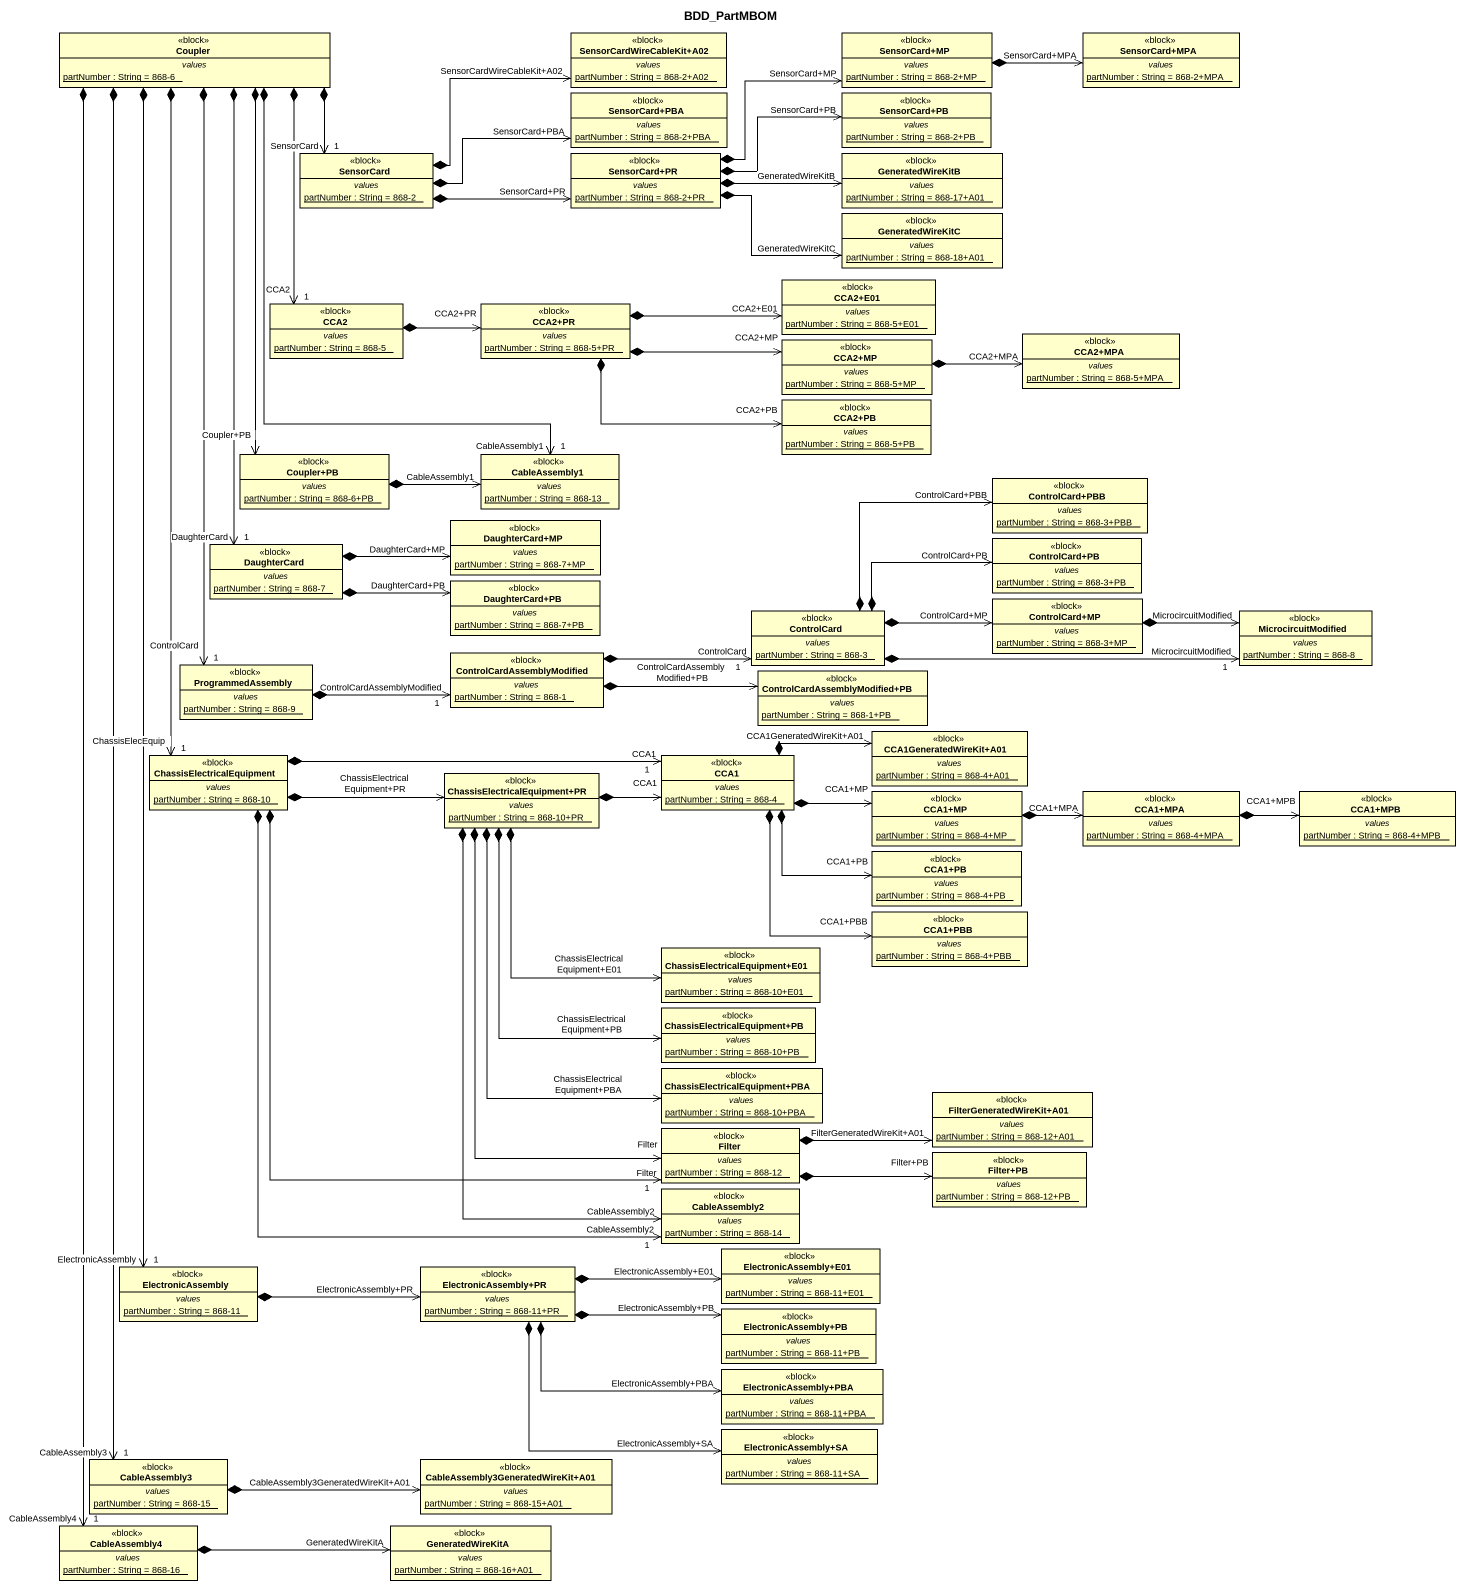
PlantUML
@startuml
title BDD_PartMBOM
hide circle
hide empty members
class Coupler <<block>> {
  -- values --
  {static} partNumber : String = 868-6
}
class "SensorCardWireCableKit+A02" as SensorCardWireCableKit_A02 <<block>> {
  -- values --
  {static} partNumber : String = 868-2+A02
}
class "SensorCard+MP" as SensorCard_MP <<block>> {
  -- values --
  {static} partNumber : String = 868-2+MP
}
class "SensorCard+MPA" as SensorCard_MPA <<block>> {
  -- values --
  {static} partNumber : String = 868-2+MPA
}
class "SensorCard+PBA" as SensorCard_PBA <<block>> {
  -- values --
  {static} partNumber : String = 868-2+PBA
}
class "SensorCard+PB" as SensorCard_PB <<block>> {
  -- values --
  {static} partNumber : String = 868-2+PB
}
class SensorCard <<block>> {
  -- values --
  {static} partNumber : String = 868-2
}
class "SensorCard+PR" as SensorCard_PR <<block>> {
  -- values --
  {static} partNumber : String = 868-2+PR
}
class GeneratedWireKitB <<block>> {
  -- values --
  {static} partNumber : String = 868-17+A01
}
class GeneratedWireKitC <<block>> {
  -- values --
  {static} partNumber : String = 868-18+A01
}
class "CCA2+E01" as CCA2_E01 <<block>> {
  -- values --
  {static} partNumber : String = 868-5+E01
}
class CCA2 <<block>> {
  -- values --
  {static} partNumber : String = 868-5
}
class "CCA2+PR" as CCA2_PR <<block>> {
  -- values --
  {static} partNumber : String = 868-5+PR
}
class "CCA2+MP" as CCA2_MP <<block>> {
  -- values --
  {static} partNumber : String = 868-5+MP
}
class "CCA2+MPA" as CCA2_MPA <<block>> {
  -- values --
  {static} partNumber : String = 868-5+MPA
}
class "CCA2+PB" as CCA2_PB <<block>> {
  -- values --
  {static} partNumber : String = 868-5+PB
}
class "Coupler+PB" as Coupler_PB <<block>> {
  -- values --
  {static} partNumber : String = 868-6+PB
}
class CableAssembly1 <<block>> {
  -- values --
  {static} partNumber : String = 868-13
}
class "ControlCard+PBB" as ControlCard_PBB <<block>> {
  -- values --
  {static} partNumber : String = 868-3+PBB
}
class "DaughterCard+MP" as DaughterCard_MP <<block>> {
  -- values --
  {static} partNumber : String = 868-7+MP
}
class DaughterCard <<block>> {
  -- values --
  {static} partNumber : String = 868-7
}
class "ControlCard+PB" as ControlCard_PB <<block>> {
  -- values --
  {static} partNumber : String = 868-3+PB
}
class "DaughterCard+PB" as DaughterCard_PB <<block>> {
  -- values --
  {static} partNumber : String = 868-7+PB
}
class "ControlCard+MP" as ControlCard_MP <<block>> {
  -- values --
  {static} partNumber : String = 868-3+MP
}
class ControlCard <<block>> {
  -- values --
  {static} partNumber : String = 868-3
}
class MicrocircuitModified <<block>> {
  -- values --
  {static} partNumber : String = 868-8
}
class ProgrammedAssembly <<block>> {
  -- values --
  {static} partNumber : String = 868-9
}
class ControlCardAssemblyModified <<block>> {
  -- values --
  {static} partNumber : String = 868-1
}
class "ControlCardAssemblyModified+PB" as ControlCardAssemblyModified_2 <<block>> {
  -- values --
  {static} partNumber : String = 868-1+PB
}
class ChassisElectricalEquipment <<block>> {
  -- values --
  {static} partNumber : String = 868-10
}
class CCA1 <<block>> {
  -- values --
  {static} partNumber : String = 868-4
}
class "CCA1GeneratedWireKit+A01" as CCA1GeneratedWireKit_A01 <<block>> {
  -- values --
  {static} partNumber : String = 868-4+A01
}
class "ChassisElectricalEquipment+PR" as ChassisElectricalEquipment_2 <<block>> {
  -- values --
  {static} partNumber : String = 868-10+PR
}
class "CCA1+MP" as CCA1_MP <<block>> {
  -- values --
  {static} partNumber : String = 868-4+MP
}
class "CCA1+MPA" as CCA1_MPA <<block>> {
  -- values --
  {static} partNumber : String = 868-4+MPA
}
class "CCA1+MPB" as CCA1_MPB <<block>> {
  -- values --
  {static} partNumber : String = 868-4+MPB
}
class "CCA1+PB" as CCA1_PB <<block>> {
  -- values --
  {static} partNumber : String = 868-4+PB
}
class "CCA1+PBB" as CCA1_PBB <<block>> {
  -- values --
  {static} partNumber : String = 868-4+PBB
}
class "ChassisElectricalEquipment+E01" as ChassisElectricalEquipment_3 <<block>> {
  -- values --
  {static} partNumber : String = 868-10+E01
}
class "ChassisElectricalEquipment+PB" as ChassisElectricalEquipment_4 <<block>> {
  -- values --
  {static} partNumber : String = 868-10+PB
}
class "ChassisElectricalEquipment+PBA" as ChassisElectricalEquipment_5 <<block>> {
  -- values --
  {static} partNumber : String = 868-10+PBA
}
class "FilterGeneratedWireKit+A01" as FilterGeneratedWireKit_A01 <<block>> {
  -- values --
  {static} partNumber : String = 868-12+A01
}
class Filter <<block>> {
  -- values --
  {static} partNumber : String = 868-12
}
class "Filter+PB" as Filter_PB <<block>> {
  -- values --
  {static} partNumber : String = 868-12+PB
}
class CableAssembly2 <<block>> {
  -- values --
  {static} partNumber : String = 868-14
}
class "ElectronicAssembly+E01" as ElectronicAssembly_E01 <<block>> {
  -- values --
  {static} partNumber : String = 868-11+E01
}
class ElectronicAssembly <<block>> {
  -- values --
  {static} partNumber : String = 868-11
}
class "ElectronicAssembly+PR" as ElectronicAssembly_PR <<block>> {
  -- values --
  {static} partNumber : String = 868-11+PR
}
class "ElectronicAssembly+PB" as ElectronicAssembly_PB <<block>> {
  -- values --
  {static} partNumber : String = 868-11+PB
}
class "ElectronicAssembly+PBA" as ElectronicAssembly_PBA <<block>> {
  -- values --
  {static} partNumber : String = 868-11+PBA
}
class "ElectronicAssembly+SA" as ElectronicAssembly_SA <<block>> {
  -- values --
  {static} partNumber : String = 868-11+SA
}
class CableAssembly3 <<block>> {
  -- values --
  {static} partNumber : String = 868-15
}
class "CableAssembly3GeneratedWireKit+A01" as CableAssembly3GeneratedWireK <<block>> {
  -- values --
  {static} partNumber : String = 868-15+A01
}
class CableAssembly4 <<block>> {
  -- values --
  {static} partNumber : String = 868-16
}
class GeneratedWireKitA <<block>> {
  -- values --
  {static} partNumber : String = 868-16+A01
}
Coupler *--> "SensorCard\n1" SensorCard
Coupler *--> "CCA2\n1" CCA2
Coupler *--> "Coupler+PB" Coupler_PB
Coupler *--> "CableAssembly1\n1" CableAssembly1
Coupler *--> "DaughterCard\n1" DaughterCard
Coupler *--> "ControlCard\n1" ProgrammedAssembly
Coupler *--> "1\nChassisElecEquip" ChassisElectricalEquipment
Coupler *--> "ElectronicAssembly\n1" ElectronicAssembly
Coupler *--> "1\nCableAssembly3" CableAssembly3
Coupler *--> "1\nCableAssembly4" CableAssembly4
SensorCard_MP *-right-> "SensorCard+MPA" SensorCard_MPA
SensorCard *-right-> "SensorCardWireCableKit+A02" SensorCardWireCableKit_A02
SensorCard *-right-> "SensorCard+PBA" SensorCard_PBA
SensorCard *-right-> "SensorCard+PR" SensorCard_PR
SensorCard_PR *-right-> "SensorCard+MP" SensorCard_MP
SensorCard_PR *-right-> "SensorCard+PB" SensorCard_PB
SensorCard_PR *-right-> "GeneratedWireKitB" GeneratedWireKitB
SensorCard_PR *-right-> "GeneratedWireKitC" GeneratedWireKitC
CCA2 *-right-> "CCA2+PR" CCA2_PR
CCA2_PR *-right-> "CCA2+E01" CCA2_E01
CCA2_PR *-right-> "CCA2+MP" CCA2_MP
CCA2_PR *-right-> "CCA2+PB" CCA2_PB
CCA2_MP *-right-> "CCA2+MPA" CCA2_MPA
Coupler_PB *-right-> "CableAssembly1" CableAssembly1
DaughterCard *-right-> "DaughterCard+MP" DaughterCard_MP
DaughterCard *-right-> "DaughterCard+PB" DaughterCard_PB
ControlCard_MP *-right-> "MicrocircuitModified" MicrocircuitModified
ControlCard *-right-> "ControlCard+PBB" ControlCard_PBB
ControlCard *-right-> "ControlCard+PB" ControlCard_PB
ControlCard *-right-> "ControlCard+MP" ControlCard_MP
ControlCard *-right-> "1\nMicrocircuitModified" MicrocircuitModified
ProgrammedAssembly *-right-> "ControlCardAssemblyModified\n1" ControlCardAssemblyModified
ControlCardAssemblyModified *-right-> "ControlCard\n1" ControlCard
ControlCardAssemblyModified *-right-> "ControlCardAssemblyModified+PB" ControlCardAssemblyModified_2
ChassisElectricalEquipment *-right-> "CCA1\n1" CCA1
ChassisElectricalEquipment *-right-> "ChassisElectricalEquipment+PR" ChassisElectricalEquipment_2
ChassisElectricalEquipment *--> "Filter\n1" Filter
ChassisElectricalEquipment *--> "1\nCableAssembly2" CableAssembly2
CCA1 *-right-> "CCA1GeneratedWireKit+A01" CCA1GeneratedWireKit_A01
CCA1 *-right-> "CCA1+MP" CCA1_MP
CCA1 *-right-> "CCA1+PB" CCA1_PB
CCA1 *--> "CCA1+PBB" CCA1_PBB
ChassisElectricalEquipment_2 *-right-> "CCA1" CCA1
ChassisElectricalEquipment_2 *--> "ChassisElectricalEquipment+E01" ChassisElectricalEquipment_3
ChassisElectricalEquipment_2 *--> "ChassisElectricalEquipment+PB" ChassisElectricalEquipment_4
ChassisElectricalEquipment_2 *--> "ChassisElectricalEquipment+PBA" ChassisElectricalEquipment_5
ChassisElectricalEquipment_2 *--> "Filter" Filter
ChassisElectricalEquipment_2 *--> "CableAssembly2" CableAssembly2
CCA1_MP *-right-> "CCA1+MPA" CCA1_MPA
CCA1_MPA *-right-> "CCA1+MPB" CCA1_MPB
Filter *-right-> "FilterGeneratedWireKit+A01" FilterGeneratedWireKit_A01
Filter *-right-> "Filter+PB" Filter_PB
ElectronicAssembly *-right-> "ElectronicAssembly+PR" ElectronicAssembly_PR
ElectronicAssembly_PR *-right-> "ElectronicAssembly+E01" ElectronicAssembly_E01
ElectronicAssembly_PR *-right-> "ElectronicAssembly+PB" ElectronicAssembly_PB
ElectronicAssembly_PR *-right-> "ElectronicAssembly+PBA" ElectronicAssembly_PBA
ElectronicAssembly_PR *-right-> "ElectronicAssembly+SA" ElectronicAssembly_SA
CableAssembly3 *-right-> "CableAssembly3GeneratedWireKit+A01" CableAssembly3GeneratedWireK
CableAssembly4 *-right-> "GeneratedWireKitA" GeneratedWireKitA
@enduml
